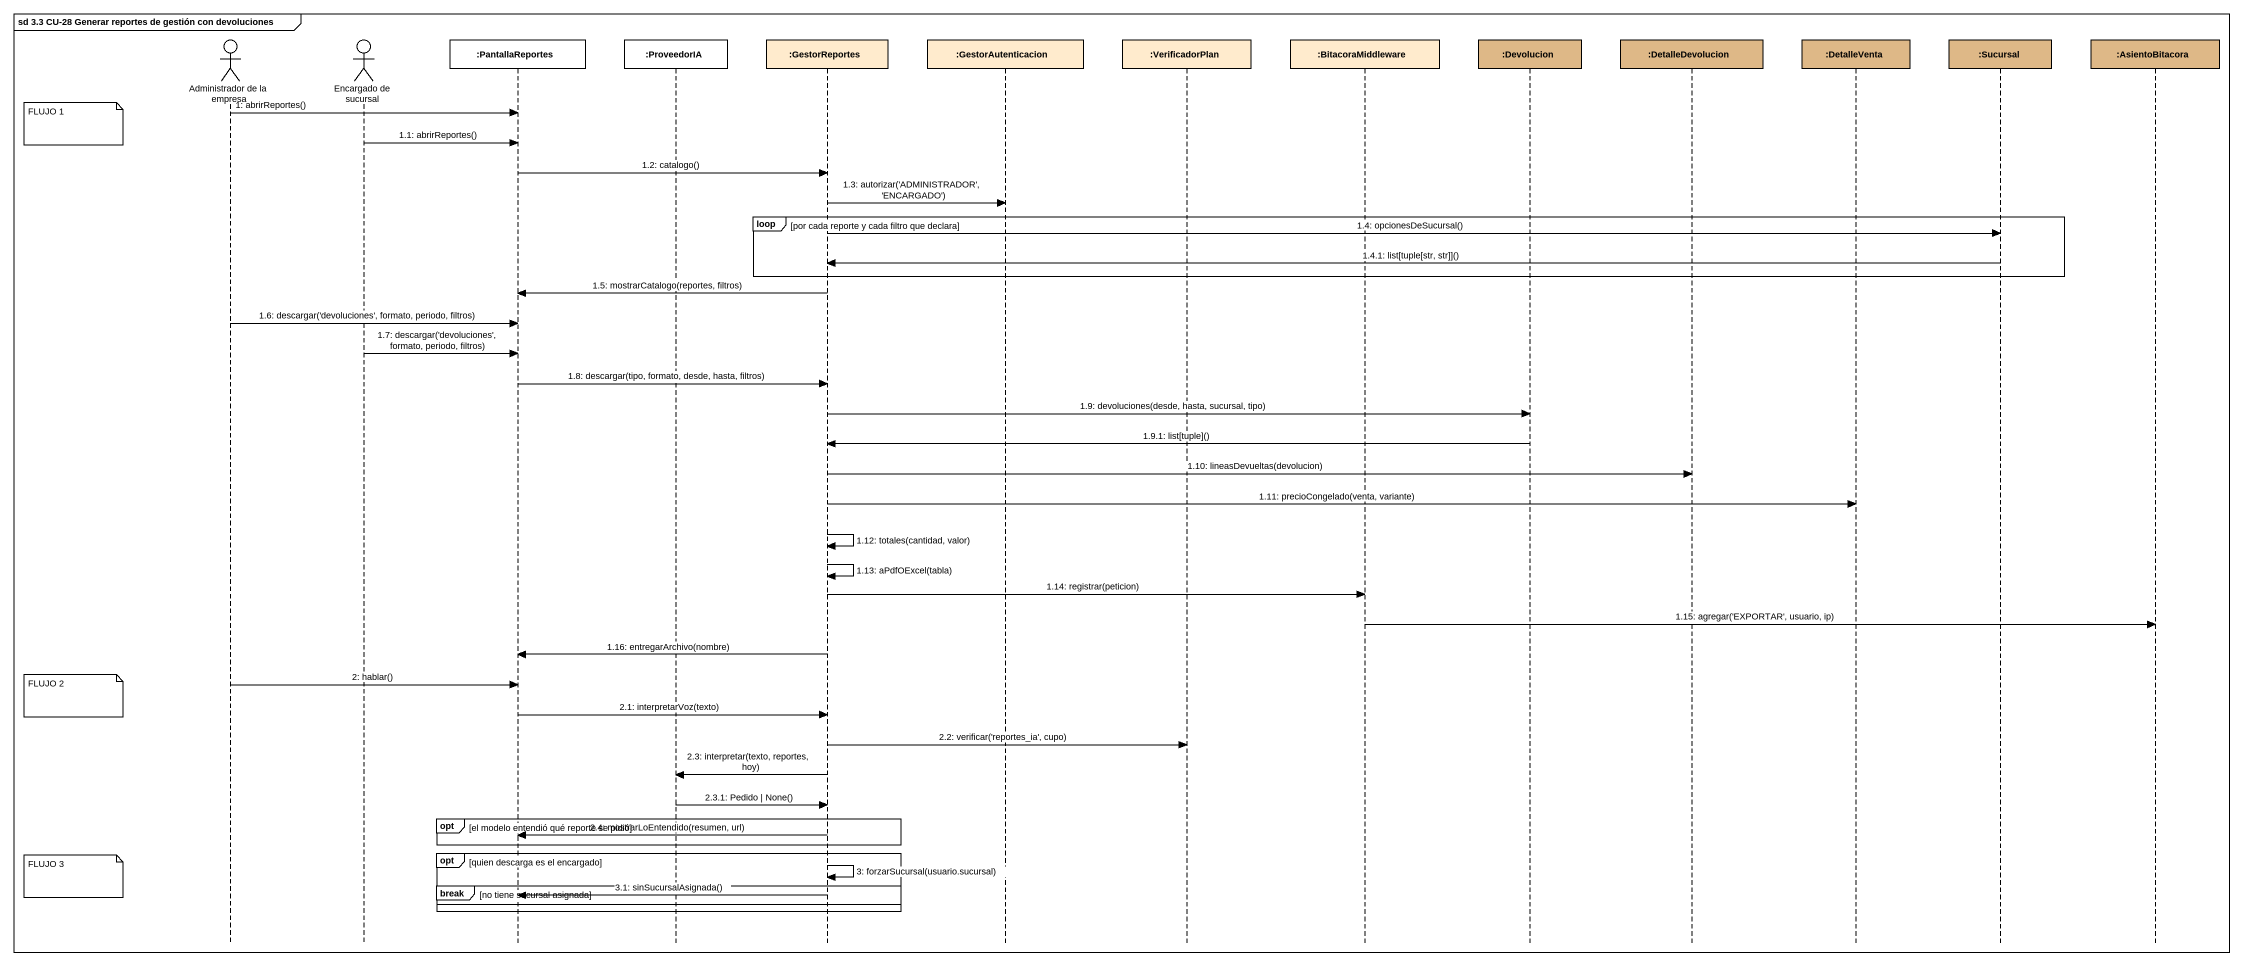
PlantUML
@startuml
mainframe sd 3.3 CU-28 Generar reportes de gestión con devoluciones
hide footbox
actor "Administrador de la empresa" as Administrador_de_la_empresa
actor "Encargado de sucursal" as Encargado_de_sucursal
participant ":PantallaReportes" as PantallaReportes
participant ":ProveedorIA" as ProveedorIA
participant ":GestorReportes" as GestorReportes #FFEBCD
participant ":GestorAutenticacion" as GestorAutenticacion #FFEBCD
participant ":VerificadorPlan" as VerificadorPlan #FFEBCD
participant ":BitacoraMiddleware" as BitacoraMiddleware #FFEBCD
participant ":Devolucion" as Devolucion #DEB887
participant ":DetalleDevolucion" as DetalleDevolucion #DEB887
participant ":DetalleVenta" as DetalleVenta #DEB887
participant ":Sucursal" as Sucursal #DEB887
participant ":AsientoBitacora" as AsientoBitacora #DEB887

Administrador_de_la_empresa -> PantallaReportes : 1: abrirReportes()
note left of Administrador_de_la_empresa : FLUJO 1
Encargado_de_sucursal -> PantallaReportes : 1.1: abrirReportes()
PantallaReportes -> GestorReportes : 1.2: catalogo()
GestorReportes -> GestorAutenticacion : 1.3: autorizar('ADMINISTRADOR', 'ENCARGADO')
loop por cada reporte y cada filtro que declara
  GestorReportes -> Sucursal : 1.4: opcionesDeSucursal()
  Sucursal -> GestorReportes : 1.4.1: list[tuple[str, str]]()
end
GestorReportes -> PantallaReportes : 1.5: mostrarCatalogo(reportes, filtros)
Administrador_de_la_empresa -> PantallaReportes : 1.6: descargar('devoluciones', formato, periodo, filtros)
Encargado_de_sucursal -> PantallaReportes : 1.7: descargar('devoluciones', formato, periodo, filtros)
PantallaReportes -> GestorReportes : 1.8: descargar(tipo, formato, desde, hasta, filtros)
GestorReportes -> Devolucion : 1.9: devoluciones(desde, hasta, sucursal, tipo)
Devolucion -> GestorReportes : 1.9.1: list[tuple]()
GestorReportes -> DetalleDevolucion : 1.10: lineasDevueltas(devolucion)
GestorReportes -> DetalleVenta : 1.11: precioCongelado(venta, variante)
GestorReportes -> GestorReportes : 1.12: totales(cantidad, valor)
GestorReportes -> GestorReportes : 1.13: aPdfOExcel(tabla)
GestorReportes -> BitacoraMiddleware : 1.14: registrar(peticion)
BitacoraMiddleware -> AsientoBitacora : 1.15: agregar('EXPORTAR', usuario, ip)
GestorReportes -> PantallaReportes : 1.16: entregarArchivo(nombre)
Administrador_de_la_empresa -> PantallaReportes : 2: hablar()
note left of Administrador_de_la_empresa : FLUJO 2
PantallaReportes -> GestorReportes : 2.1: interpretarVoz(texto)
GestorReportes -> VerificadorPlan : 2.2: verificar('reportes_ia', cupo)
GestorReportes -> ProveedorIA : 2.3: interpretar(texto, reportes, hoy)
ProveedorIA -> GestorReportes : 2.3.1: Pedido | None()
opt el modelo entendió qué reporte se pidió
  GestorReportes -> PantallaReportes : 2.4: mostrarLoEntendido(resumen, url)
end
opt quien descarga es el encargado
  GestorReportes -> GestorReportes : 3: forzarSucursal(usuario.sucursal)
  note left of Administrador_de_la_empresa : FLUJO 3
  break no tiene sucursal asignada
    GestorReportes -> PantallaReportes : 3.1: sinSucursalAsignada()
  end
end
@enduml
